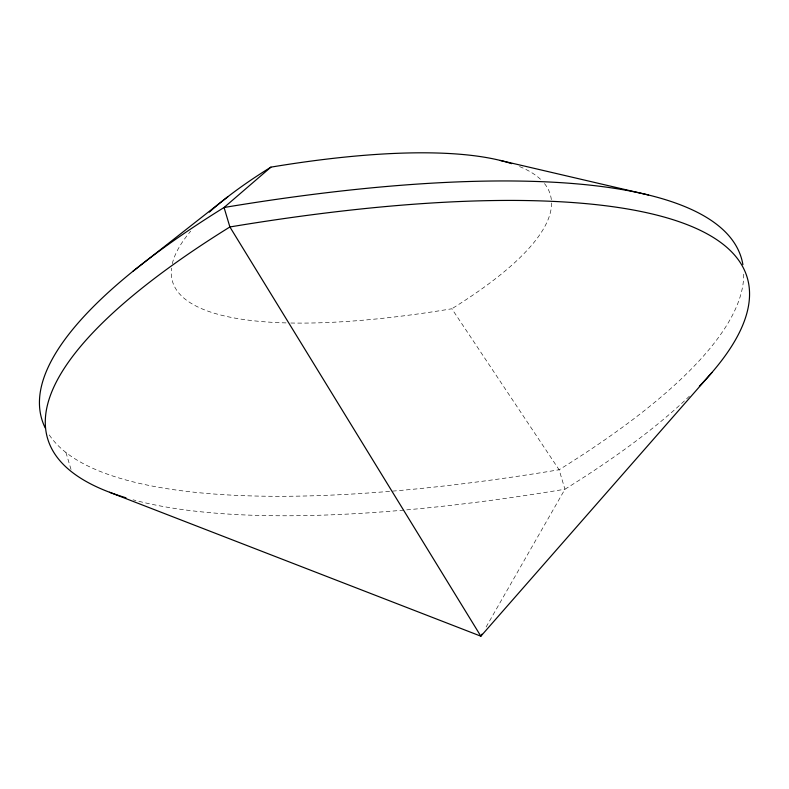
<?xml version="1.0" encoding="UTF-8"?>
<svg xmlns="http://www.w3.org/2000/svg" width="789" height="789" viewBox="0 0 789 789"><rect width="100%" height="100%" fill="white"/><g stroke="black" fill="none" stroke-linecap="round" stroke-linejoin="round"><path stroke-width="0.59" stroke-dasharray="3.94 2.96" d="M486.113 627.008L564.944 489.229A875.129 220.595 -16.7 0 0 689.704 395.881M290.835 323.017A472.572 119.119 -16.7 0 0 451.841 308.765L559.105 469.761L564.944 489.229A875.129 220.595 -16.7 0 1 133.065 499.802M65.931 452.482L71.434 470.806M743.721 274.148A875.129 220.595 -16.7 0 1 559.105 469.761A875.129 220.595 -16.7 0 1 48.109 433.151M286.042 322.908A472.572 119.119 -16.7 0 1 171.499 268.082M172.298 263.713A472.572 119.119 -16.7 0 1 190.751 231.098M551.531 202.921A472.572 119.119 -16.7 0 1 451.841 308.765M519.537 166.568A472.572 119.119 -16.7 0 1 541.412 180.158M544.479 183.561A472.572 119.119 -16.7 0 1 551.412 200.534"/><path stroke-width="1.18" d="M482.02 634.149L480.856 636.19L109.563 492.267M711.934 372.507L480.856 636.19L229.895 226.966L224.056 207.497L270.913 167.14A472.572 119.119 -16.7 0 1 511.627 163.668M132.848 271.367L227.853 196.737M500.147 160.414L648.568 195.031M742.903 264.66A875.129 220.595 -16.7 0 0 224.056 207.497A875.129 220.595 -16.7 0 0 45.249 428.013M209.351 212.133A472.572 119.119 -16.7 0 1 270.913 167.14M699.35 386.255A875.129 220.595 -16.7 0 0 229.895 226.966A875.129 220.595 -16.7 0 0 125.974 497.78"/></g></svg>
